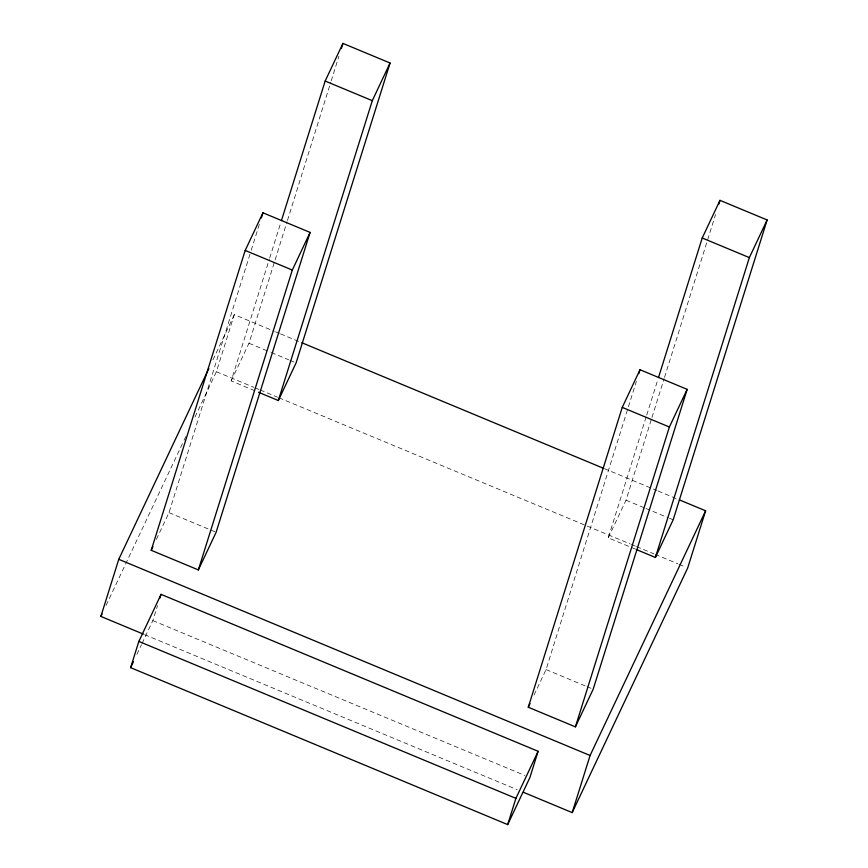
<?xml version="1.0" encoding="UTF-8"?>
<svg xmlns="http://www.w3.org/2000/svg" width="868" height="868" viewBox="0 0 868 868"><rect width="100%" height="100%" fill="white"/><g stroke="black" fill="none" stroke-linecap="round" stroke-linejoin="round"><path stroke-width="0.65" stroke-dasharray="4.34 3.25" d="M156.381 539.364L168.989 512.652L250.809 251.568M251.21 250.277L259.716 223.141M195.018 417.009L216.392 371.743L234.295 314.628L274.299 331.272M142.016 643.524L152.833 620.609L157.542 605.604M254.769 390.709L231.203 380.9L269.275 259.402M269.677 258.111L281.015 221.926M231.203 380.9L248.975 343.251L287.048 221.763M287.449 220.472L330.795 82.178M331.196 80.887L338.889 56.322M534.015 695.094L546.048 669.586L636.374 381.367M635.55 549.194L608.262 537.834L646.335 416.347M646.736 415.056L657.673 380.151M608.262 537.834L626.034 500.196L651.553 418.767M651.955 417.475L664.107 378.698M664.508 377.406L715.547 214.559M212.92 359.894L234.295 314.628M106.07 605.408L183.474 441.476M184.049 440.25L185.785 436.582M136.884 654.385L141.441 644.74M275.547 331.793L279.301 333.355M280.548 333.876L300.556 342.198M604.345 468.655L656.859 490.507M658.107 491.028L678.114 499.35M248.975 343.251L270.056 352.028M271.293 352.549L288.664 359.775M289.901 360.285L294.86 362.357M626.034 500.196L644.631 507.943M645.879 508.453L668.197 517.751M669.445 518.261L673.167 519.813M216.392 371.743L253.901 387.345M255.149 387.866L258.903 389.428M260.15 389.949L277.651 397.24M278.899 397.761L630.211 543.976M631.459 544.496L635.213 546.059M636.461 546.58L653.962 553.86M655.21 554.381L677.713 563.755M678.971 564.276L685.221 566.869M168.989 512.652L214.884 531.748M546.048 669.586L585.737 686.111M586.985 686.631L591.943 688.693M152.833 620.609L524.901 775.471M144.62 634.638L517.187 789.706"/><path stroke-width="1.3" d="M143.372 634.117L100.872 616.421L118.764 559.307L208.873 368.455M151.216 550.29L245.188 250.44L262.961 212.801L310.093 232.418L216.121 532.268L198.349 569.907L151.216 550.29L152.942 546.656M261.344 217.966L262.961 212.801M130.623 667.655L138.847 641.419L161.057 594.363L538.117 751.297L529.892 777.544L507.682 824.6L130.623 667.655L133.466 661.622M159.886 598.106L161.057 594.363M281.427 220.635L325.164 81.039L342.936 43.4L390.068 63.017L296.107 362.867L278.335 400.517L258.49 392.26M341.319 48.565L342.936 43.4M198.349 569.907L292.321 270.056L310.093 232.418M278.335 400.517L372.296 100.666L390.068 63.017M528.276 707.236L622.247 407.385L640.02 369.735L687.152 389.352L593.18 689.214L575.408 726.852L528.276 707.236L530.001 703.59M638.805 373.62L640.02 369.735M507.682 824.6L515.907 798.354L538.117 751.297M658.486 377.569L702.223 237.984L719.995 200.345L767.128 219.962L673.167 519.813L655.394 557.451L636.786 549.715M718.78 204.219L719.995 200.345M575.408 726.852L669.38 427.002L687.152 389.352M523.437 792.3L572.196 812.6L590.088 755.485L705.619 510.796L679.362 499.87M655.394 557.451L749.355 257.601L767.128 219.962M705.619 510.796L687.716 567.911L572.196 812.6M100.872 616.421L102.023 613.98M325.164 81.039L372.296 100.666M702.223 237.984L749.355 257.601M245.188 250.44L292.321 270.056M622.247 407.385L669.38 427.002M301.804 342.719L603.097 468.134M118.764 559.307L590.088 755.485M138.847 641.419L515.907 798.354"/></g></svg>
